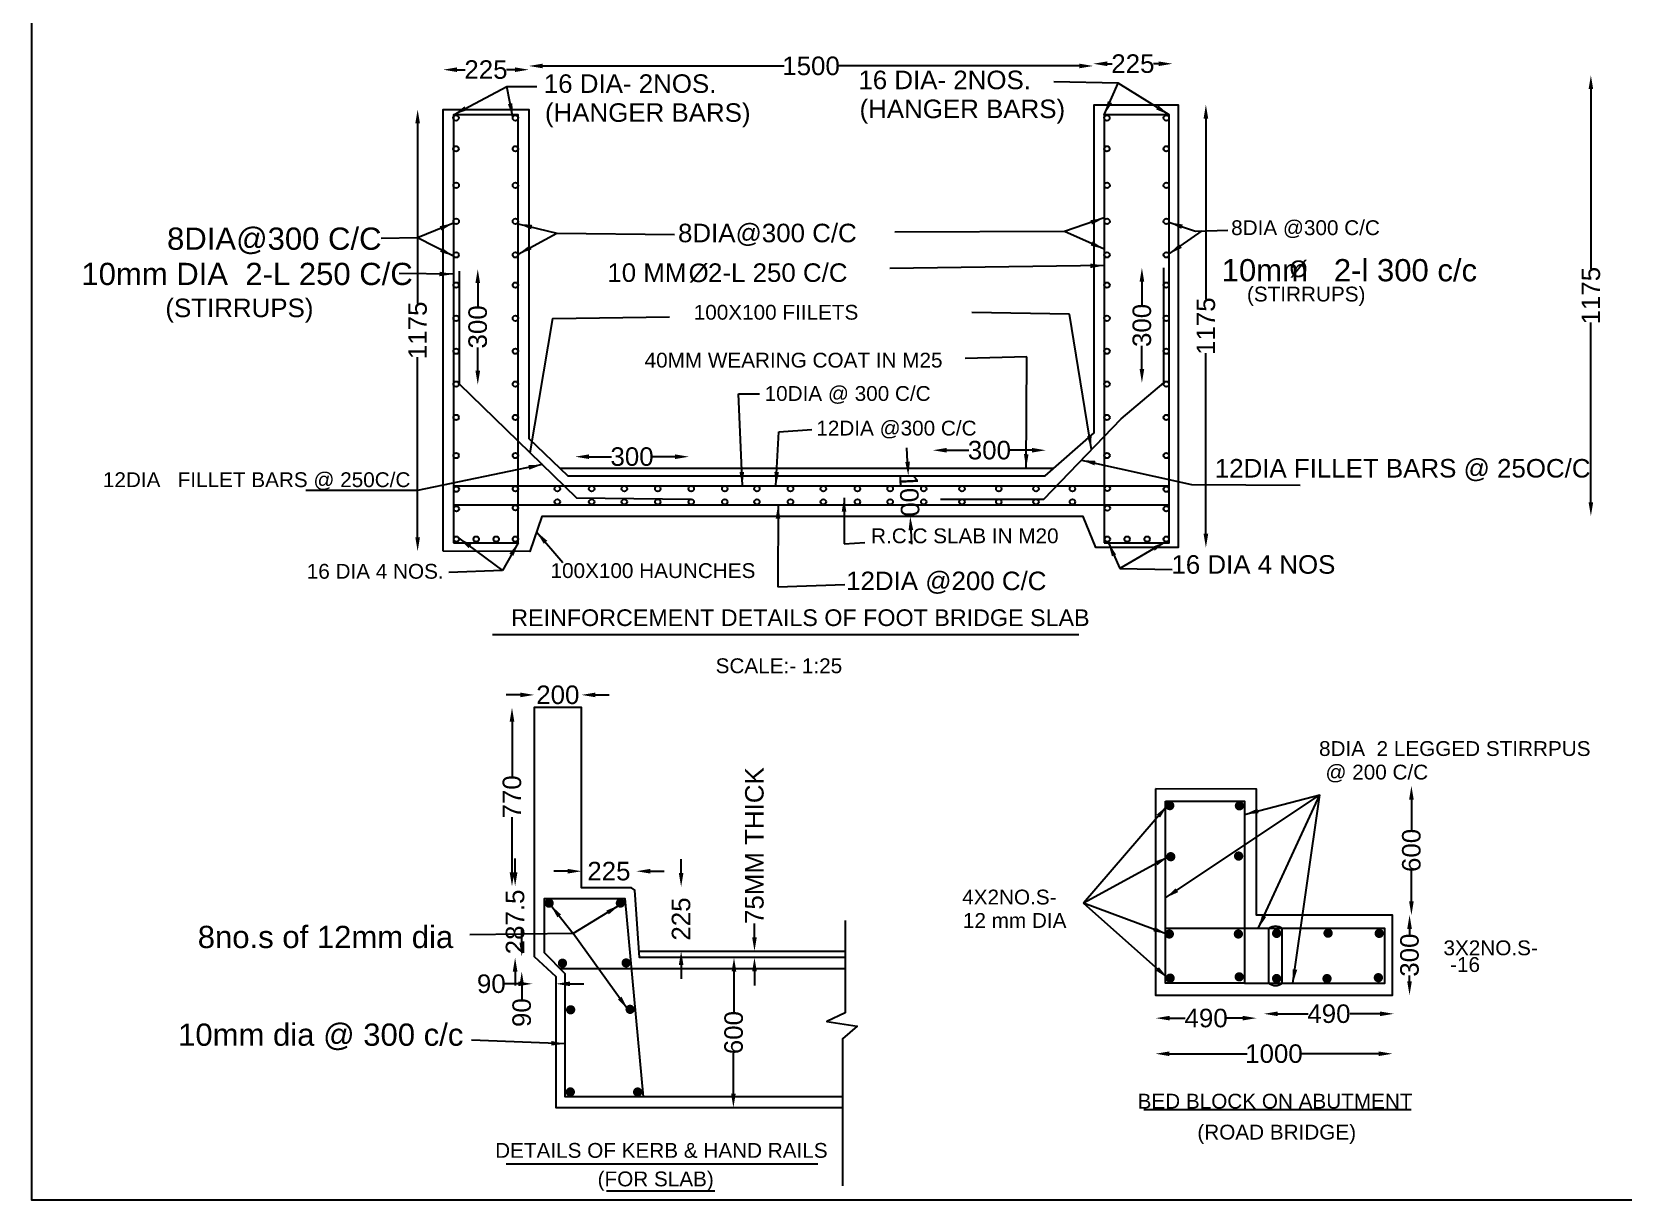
# Model space of a CAD drawing. Header units: millimetres. Extents: x -684 to 17006, y 13326 to 23994.
# Drawn here: x -684 to 7906, y 13326 to 19631 of the extents above; entities that cross this region are included whole.
import ezdxf

# ---------------------------------------------------------------- set-up
doc = ezdxf.new("R2010")
doc.units = ezdxf.units.MM
doc.header["$MEASUREMENT"] = 0
for name, color, linetype in [('DIMENSION', 7, 'Continuous'), ('DRAWING', 7, 'Continuous'), ('TEXT', 7, 'Continuous')]:
    doc.layers.add(name, color=color, linetype=linetype)
doc.styles.get("Standard").update_dxf_attribs({"font": 'arial.ttf'})
doc.dimstyles.get("Standard").update_dxf_attribs({"dimtxt": 100, "dimasz": 75, "dimexe": 0.18, "dimexo": 0.0625, "dimgap": 0.09, "dimtad": 0, "dimdec": 0, "dimzin": 0, "dimdsep": 46, "dimtxsty": 'Standard', "dimcen": 0.09, "dimse1": 1, "dimse2": 1, "dimadec": 0, "dimazin": 0, "dimtfac": 1, "dimtdec": 0, "dimtofl": 0, "dimtmove": 0, "dimatfit": 3, "dimfxl": 1, "dimtolj": 1, "dimtzin": 0, "dimarcsym": 0})

# ---------------------------------------------------------------- blocks, each defined once
blk = doc.blocks.new('*D22')
at = {"layer": 'Defpoints', "color": 0, "transparency": 16777216}
for p in [(1999, 19426.3), (1536, 19212), (1999, 19212)]:
    blk.add_point(p, dxfattribs=at)
at = {"layer": 'DIMENSION', "color": 0, "lineweight": -2, "transparency": 16777216}
for p, q in [((1611, 19426.3), (1655.7, 19426.3)), ((1924, 19426.3), (1879.3, 19426.3))]:
    blk.add_line(p, q, dxfattribs=at)
at = {"layer": 'DIMENSION', "color": 0, "transparency": 16777216}
for points in [[(1611, 19438.8), (1611, 19413.8), (1536, 19426.3)], [(1924, 19438.8), (1924, 19413.8), (1999, 19426.3)]]:
    blk.add_solid(points, dxfattribs=at)
at = {"layer": 'DIMENSION', "color": 0, "transparency": 16777216, "insert": (1767.5, 19426.3), "char_height": 100, "attachment_point": 5}
blk.add_mtext('\\A1;225', dxfattribs=at)
blk = doc.blocks.new('*D23')
at = {"layer": 'Defpoints', "color": 0, "transparency": 16777216}
for p in [(1999, 19426.3), (5045.8, 19446.3), (5045.8, 19426.3)]:
    blk.add_point(p, dxfattribs=at)
at = {"layer": 'DIMENSION', "color": 0, "lineweight": -2, "transparency": 16777216}
for p, q in [((2074, 19446.3), (3377.9, 19446.3)), ((4970.8, 19446.3), (3666.9, 19446.3))]:
    blk.add_line(p, q, dxfattribs=at)
at = {"layer": 'DIMENSION', "color": 0, "transparency": 16777216}
for points in [[(2074, 19458.8), (2074, 19433.8), (1999, 19446.3)], [(4970.8, 19458.8), (4970.8, 19433.8), (5045.8, 19446.3)]]:
    blk.add_solid(points, dxfattribs=at)
at = {"layer": 'DIMENSION', "color": 0, "transparency": 16777216, "insert": (3522.4, 19446.3), "char_height": 100, "attachment_point": 5}
blk.add_mtext('\\A1;1500', dxfattribs=at)
blk = doc.blocks.new('*D24')
at = {"layer": 'Defpoints', "color": 0, "transparency": 16777216}
for p in [(5045.8, 19446.3), (5473.4, 19458.3), (5473.4, 19446.3)]:
    blk.add_point(p, dxfattribs=at)
at = {"layer": 'DIMENSION', "color": 0, "lineweight": -2, "transparency": 16777216}
for p, q in [((5120.8, 19458.3), (5147.8, 19458.3)), ((5398.4, 19458.3), (5371.4, 19458.3))]:
    blk.add_line(p, q, dxfattribs=at)
at = {"layer": 'DIMENSION', "color": 0, "transparency": 16777216}
for points in [[(5120.8, 19470.8), (5120.8, 19445.8), (5045.8, 19458.3)], [(5398.4, 19470.8), (5398.4, 19445.8), (5473.4, 19458.3)]]:
    blk.add_solid(points, dxfattribs=at)
at = {"layer": 'DIMENSION', "color": 0, "transparency": 16777216, "insert": (5259.6, 19458.3), "char_height": 100, "attachment_point": 5}
blk.add_mtext('\\A1;225', dxfattribs=at)
blk = doc.blocks.new('*D25')
at = {"layer": 'Defpoints', "color": 0, "transparency": 16777216}
for p in [(1398.7, 19212), (1536, 19212), (1536, 16827.3)]:
    blk.add_point(p, dxfattribs=at)
at = {"layer": 'DIMENSION', "color": 0, "lineweight": -2, "transparency": 16777216}
for p, q in [((1398.7, 19137), (1398.7, 18164.7)), ((1398.7, 16902.3), (1398.7, 17874.5))]:
    blk.add_line(p, q, dxfattribs=at)
at = {"layer": 'DIMENSION', "color": 0, "transparency": 16777216}
for points in [[(1386.2, 19137), (1411.2, 19137), (1398.7, 19212)], [(1386.2, 16902.3), (1411.2, 16902.3), (1398.7, 16827.3)]]:
    blk.add_solid(points, dxfattribs=at)
at = {"layer": 'DIMENSION', "color": 0, "transparency": 16777216, "insert": (1398.7, 18019.6), "char_height": 100, "attachment_point": 5, "rotation": 90}
blk.add_mtext('\\A1;1175', dxfattribs=at)
blk = doc.blocks.new('*D26')
at = {"layer": 'Defpoints', "color": 0, "transparency": 16777216}
for p in [(1707.9, 18349.8), (1723.3, 18349.8), (1707.9, 17726.5)]:
    blk.add_point(p, dxfattribs=at)
at = {"layer": 'DIMENSION', "color": 0, "lineweight": -2, "transparency": 16777216}
for p, q in [((1723.3, 18274.8), (1723.3, 18148.5)), ((1723.3, 17801.5), (1723.3, 17927.8))]:
    blk.add_line(p, q, dxfattribs=at)
at = {"layer": 'DIMENSION', "color": 0, "transparency": 16777216}
for points in [[(1710.8, 18274.8), (1735.8, 18274.8), (1723.3, 18349.8)], [(1710.8, 17801.5), (1735.8, 17801.5), (1723.3, 17726.5)]]:
    blk.add_solid(points, dxfattribs=at)
at = {"layer": 'DIMENSION', "color": 0, "transparency": 16777216, "insert": (1723.3, 18038.2), "char_height": 100, "attachment_point": 5, "rotation": 90}
blk.add_mtext('\\A1;300', dxfattribs=at)
blk = doc.blocks.new('*D27')
at = {"layer": 'Defpoints', "color": 0, "transparency": 16777216}
for p in [(2248.6, 17322.3), (2863.4, 17337.7), (2863.4, 17322.3)]:
    blk.add_point(p, dxfattribs=at)
at = {"layer": 'DIMENSION', "color": 0, "lineweight": -2, "transparency": 16777216}
for p, q in [((2323.6, 17337.7), (2445.6, 17337.7)), ((2788.4, 17337.7), (2666.3, 17337.7))]:
    blk.add_line(p, q, dxfattribs=at)
at = {"layer": 'DIMENSION', "color": 0, "transparency": 16777216}
for points in [[(2323.6, 17350.2), (2323.6, 17325.2), (2248.6, 17337.7)], [(2788.4, 17350.2), (2788.4, 17325.2), (2863.4, 17337.7)]]:
    blk.add_solid(points, dxfattribs=at)
at = {"layer": 'DIMENSION', "color": 0, "transparency": 16777216, "insert": (2556, 17337.7), "char_height": 100, "attachment_point": 5}
blk.add_mtext('\\A1;300', dxfattribs=at)
blk = doc.blocks.new('*D28')
at = {"layer": 'Defpoints', "color": 0, "transparency": 16777216}
for p in [(4180.1, 17354.1), (4789.8, 17372.6), (4789.8, 17354.1)]:
    blk.add_point(p, dxfattribs=at)
at = {"layer": 'DIMENSION', "color": 0, "lineweight": -2, "transparency": 16777216}
for p, q in [((4255.1, 17372.6), (4374.6, 17372.6)), ((4714.8, 17372.6), (4595.3, 17372.6))]:
    blk.add_line(p, q, dxfattribs=at)
at = {"layer": 'DIMENSION', "color": 0, "transparency": 16777216}
for points in [[(4255.1, 17385.1), (4255.1, 17360.1), (4180.1, 17372.6)], [(4714.8, 17385.1), (4714.8, 17360.1), (4789.8, 17372.6)]]:
    blk.add_solid(points, dxfattribs=at)
at = {"layer": 'DIMENSION', "color": 0, "transparency": 16777216, "insert": (4484.9, 17372.6), "char_height": 100, "attachment_point": 5}
blk.add_mtext('\\A1;300', dxfattribs=at)
blk = doc.blocks.new('*D29')
at = {"layer": 'Defpoints', "color": 0, "transparency": 16777216}
for p in [(4037.5, 17234.6), (4047.2, 17235.1), (4048.1, 17015.8)]:
    blk.add_point(p, dxfattribs=at)
at = {"layer": 'DIMENSION', "color": 0, "lineweight": -2, "transparency": 16777216}
for p, q in [((4043.6, 17310), (4039.9, 17384.9)), ((4061.3, 16941.4), (4065, 16866.5))]:
    blk.add_line(p, q, dxfattribs=at)
at = {"layer": 'DIMENSION', "color": 0, "transparency": 16777216}
for points in [[(4056, 17310.6), (4031.1, 17309.4), (4047.2, 17235.1)], [(4073.8, 16942), (4048.9, 16940.8), (4057.7, 17016.3)]]:
    blk.add_solid(points, dxfattribs=at)
at = {"layer": 'DIMENSION', "color": 0, "transparency": 16777216, "insert": (4052.2, 17130.1), "char_height": 100, "attachment_point": 5, "rotation": 272.76279}
blk.add_mtext('\\A1;100', dxfattribs=at)
blk = doc.blocks.new('*D30')
at = {"layer": 'Defpoints', "color": 0, "transparency": 16777216}
for p in [(5426.5, 18356.6), (5308.3, 17735.8), (5426.5, 17735.8)]:
    blk.add_point(p, dxfattribs=at)
at = {"layer": 'DIMENSION', "color": 0, "lineweight": -2, "transparency": 16777216}
for p, q in [((5308.3, 18281.6), (5308.3, 18156.5)), ((5308.3, 17810.8), (5308.3, 17935.8))]:
    blk.add_line(p, q, dxfattribs=at)
at = {"layer": 'DIMENSION', "color": 0, "transparency": 16777216}
for points in [[(5295.8, 18281.6), (5320.8, 18281.6), (5308.3, 18356.6)], [(5295.8, 17810.8), (5320.8, 17810.8), (5308.3, 17735.8)]]:
    blk.add_solid(points, dxfattribs=at)
at = {"layer": 'DIMENSION', "color": 0, "transparency": 16777216, "insert": (5308.3, 18046.2), "char_height": 100, "attachment_point": 5, "rotation": 90}
blk.add_mtext('\\A1;300', dxfattribs=at)
blk = doc.blocks.new('*D31')
at = {"layer": 'Defpoints', "color": 0, "transparency": 16777216}
for p in [(5503.6, 19237.2), (5503.6, 16847.1), (5653.7, 16847.1)]:
    blk.add_point(p, dxfattribs=at)
at = {"layer": 'DIMENSION', "color": 0, "lineweight": -2, "transparency": 16777216}
for p, q in [((5653.7, 19162.2), (5653.7, 18187.2)), ((5653.7, 16922.1), (5653.7, 17897))]:
    blk.add_line(p, q, dxfattribs=at)
at = {"layer": 'DIMENSION', "color": 0, "transparency": 16777216}
for points in [[(5641.2, 19162.2), (5666.2, 19162.2), (5653.7, 19237.2)], [(5641.2, 16922.1), (5666.2, 16922.1), (5653.7, 16847.1)]]:
    blk.add_solid(points, dxfattribs=at)
at = {"layer": 'DIMENSION', "color": 0, "transparency": 16777216, "insert": (5653.7, 18042.1), "char_height": 100, "attachment_point": 5, "rotation": 90}
blk.add_mtext('\\A1;1175', dxfattribs=at)
blk = doc.blocks.new('*D32')
at = {"layer": 'Defpoints', "color": 0, "transparency": 16777216}
for p in [(7931, 19396.2), (7731.9, 17017.3), (7931, 17017.3)]:
    blk.add_point(p, dxfattribs=at)
at = {"layer": 'DIMENSION', "color": 0, "lineweight": -2, "transparency": 16777216}
for p, q in [((7731.9, 19321.2), (7731.9, 18351.8)), ((7731.9, 17092.3), (7731.9, 18061.7))]:
    blk.add_line(p, q, dxfattribs=at)
at = {"layer": 'DIMENSION', "color": 0, "transparency": 16777216}
for points in [[(7719.4, 19321.2), (7744.4, 19321.2), (7731.9, 19396.2)], [(7719.4, 17092.3), (7744.4, 17092.3), (7731.9, 17017.3)]]:
    blk.add_solid(points, dxfattribs=at)
at = {"layer": 'DIMENSION', "color": 0, "transparency": 16777216, "insert": (7731.9, 18206.8), "char_height": 100, "attachment_point": 5, "rotation": 90}
blk.add_mtext('\\A1;1175', dxfattribs=at)
blk = doc.blocks.new('*D37')
at = {"layer": 'Defpoints', "color": 0, "transparency": 16777216}
for p in [(5381.3, 14431.8), (6660.6, 14431.8), (6660.6, 14115.7)]:
    blk.add_point(p, dxfattribs=at)
at = {"layer": 'DIMENSION', "color": 0, "lineweight": -2, "transparency": 16777216}
for p, q in [((5456.3, 14115.7), (5876.4, 14115.7)), ((6585.6, 14115.7), (6165.5, 14115.7))]:
    blk.add_line(p, q, dxfattribs=at)
at = {"layer": 'DIMENSION', "color": 0, "transparency": 16777216}
for points in [[(5456.3, 14128.2), (5456.3, 14103.2), (5381.3, 14115.7)], [(6585.6, 14128.2), (6585.6, 14103.2), (6660.6, 14115.7)]]:
    blk.add_solid(points, dxfattribs=at)
at = {"layer": 'DIMENSION', "color": 0, "transparency": 16777216, "insert": (6021, 14115.7), "char_height": 100, "attachment_point": 5}
blk.add_mtext('\\A1;1000', dxfattribs=at)
blk = doc.blocks.new('*D38')
at = {"layer": 'Defpoints', "color": 0, "transparency": 16777216}
for p in [(5383.4, 14304.4), (5926.5, 14307.8), (5926.5, 14304.4)]:
    blk.add_point(p, dxfattribs=at)
at = {"layer": 'DIMENSION', "color": 0, "lineweight": -2, "transparency": 16777216}
for p, q in [((5458.4, 14307.8), (5542.5, 14307.8)), ((5851.5, 14307.8), (5767.3, 14307.8))]:
    blk.add_line(p, q, dxfattribs=at)
at = {"layer": 'DIMENSION', "color": 0, "transparency": 16777216}
for points in [[(5458.4, 14320.3), (5458.4, 14295.3), (5383.4, 14307.8)], [(5851.5, 14320.3), (5851.5, 14295.3), (5926.5, 14307.8)]]:
    blk.add_solid(points, dxfattribs=at)
at = {"layer": 'DIMENSION', "color": 0, "transparency": 16777216, "insert": (5654.9, 14307.8), "char_height": 100, "attachment_point": 5}
blk.add_mtext('\\A1;490', dxfattribs=at)
blk = doc.blocks.new('*D39')
at = {"layer": 'Defpoints', "color": 0, "transparency": 16777216}
for p in [(5967, 14294.3), (6668.6, 14331.3), (6668.6, 14294.3)]:
    blk.add_point(p, dxfattribs=at)
at = {"layer": 'DIMENSION', "color": 0, "lineweight": -2, "transparency": 16777216}
for p, q in [((6042, 14331.3), (6205.4, 14331.3)), ((6593.6, 14331.3), (6430.2, 14331.3))]:
    blk.add_line(p, q, dxfattribs=at)
at = {"layer": 'DIMENSION', "color": 0, "transparency": 16777216}
for points in [[(6042, 14343.8), (6042, 14318.8), (5967, 14331.3)], [(6593.6, 14343.8), (6593.6, 14318.8), (6668.6, 14331.3)]]:
    blk.add_solid(points, dxfattribs=at)
at = {"layer": 'DIMENSION', "color": 0, "transparency": 16777216, "insert": (6317.8, 14331.3), "char_height": 100, "attachment_point": 5}
blk.add_mtext('\\A1;490', dxfattribs=at)
blk = doc.blocks.new('*D40')
at = {"layer": 'Defpoints', "color": 0, "transparency": 16777216}
for p in [(6660.6, 14864), (6753, 14864), (6660.6, 14431.8)]:
    blk.add_point(p, dxfattribs=at)
at = {"layer": 'DIMENSION', "color": 0, "lineweight": -2, "transparency": 16777216}
for p, q in [((6753, 14789), (6753, 14758.2)), ((6753, 14506.8), (6753, 14537.5))]:
    blk.add_line(p, q, dxfattribs=at)
at = {"layer": 'DIMENSION', "color": 0, "transparency": 16777216}
for points in [[(6740.5, 14789), (6765.5, 14789), (6753, 14864)], [(6740.5, 14506.8), (6765.5, 14506.8), (6753, 14431.8)]]:
    blk.add_solid(points, dxfattribs=at)
at = {"layer": 'DIMENSION', "color": 0, "transparency": 16777216, "insert": (6753, 14647.9), "char_height": 100, "attachment_point": 5, "rotation": 90}
blk.add_mtext('\\A1;300', dxfattribs=at)
blk = doc.blocks.new('*D41')
at = {"layer": 'Defpoints', "color": 0, "transparency": 16777216}
for p in [(6753, 15562.1), (6763.1, 15562.1), (6753, 14864)]:
    blk.add_point(p, dxfattribs=at)
at = {"layer": 'DIMENSION', "color": 0, "lineweight": -2, "transparency": 16777216}
for p, q in [((6763.1, 15487.1), (6763.1, 15323.7)), ((6763.1, 14939), (6763.1, 15102.4))]:
    blk.add_line(p, q, dxfattribs=at)
at = {"layer": 'DIMENSION', "color": 0, "transparency": 16777216}
for points in [[(6750.6, 15487.1), (6775.6, 15487.1), (6763.1, 15562.1)], [(6750.6, 14939), (6775.6, 14939), (6763.1, 14864)]]:
    blk.add_solid(points, dxfattribs=at)
at = {"layer": 'DIMENSION', "color": 0, "transparency": 16777216, "insert": (6763.1, 15213), "char_height": 100, "attachment_point": 5, "rotation": 90}
blk.add_mtext('\\A1;600', dxfattribs=at)
blk = doc.blocks.new('*D42')
at = {"layer": 'Defpoints', "color": 0, "transparency": 16777216}
for p in [(3091.5, 14634.7), (3106.5, 14634.6), (3088, 13824.9)]:
    blk.add_point(p, dxfattribs=at)
at = {"layer": 'DIMENSION', "color": 0, "lineweight": -2, "transparency": 16777216}
for p, q in [((3106.2, 14559.6), (3105.2, 14340.4)), ((3103.3, 13899.9), (3104.3, 14119.1))]:
    blk.add_line(p, q, dxfattribs=at)
at = {"layer": 'DIMENSION', "color": 0, "transparency": 16777216}
for points in [[(3093.7, 14559.6), (3118.7, 14559.5), (3106.5, 14634.6)], [(3090.8, 13899.9), (3115.8, 13899.8), (3103, 13824.9)]]:
    blk.add_solid(points, dxfattribs=at)
at = {"layer": 'DIMENSION', "color": 0, "transparency": 16777216, "insert": (3104.8, 14229.7), "char_height": 100, "attachment_point": 5, "rotation": 89.75326}
blk.add_mtext('\\A1;600', dxfattribs=at)
blk = doc.blocks.new('*D43')
at = {"layer": 'Defpoints', "color": 0, "transparency": 16777216}
for p in [(3182.2, 14669.3), (3182.2, 14634.7), (3217, 14669.3)]:
    blk.add_point(p, dxfattribs=at)
at = {"layer": 'DIMENSION', "color": 0, "lineweight": -2, "transparency": 16777216}
for p, q in [((3217, 14744.3), (3217, 14819.3)), ((3217, 14559.7), (3217, 14484.7))]:
    blk.add_line(p, q, dxfattribs=at)
at = {"layer": 'DIMENSION', "color": 0, "transparency": 16777216}
for points in [[(3204.5, 14744.3), (3229.5, 14744.3), (3217, 14669.3)], [(3204.5, 14559.7), (3229.5, 14559.7), (3217, 14634.7)]]:
    blk.add_solid(points, dxfattribs=at)
at = {"layer": 'DIMENSION', "color": 0, "transparency": 16777216, "insert": (3217, 15239), "char_height": 100, "attachment_point": 5, "rotation": 90}
blk.add_mtext('\\A1;75MM THICK', dxfattribs=at)
blk = doc.blocks.new('*D44')
at = {"layer": 'Defpoints', "color": 0, "transparency": 16777216}
for p in [(2821, 15016.4), (2827.8, 15016.4), (2827.8, 14669.3)]:
    blk.add_point(p, dxfattribs=at)
at = {"layer": 'DIMENSION', "color": 0, "lineweight": -2, "transparency": 16777216}
for p, q in [((2821, 15091.4), (2821, 15166.4)), ((2821, 14594.3), (2821, 14519.3))]:
    blk.add_line(p, q, dxfattribs=at)
at = {"layer": 'DIMENSION', "color": 0, "transparency": 16777216}
for points in [[(2808.5, 15091.4), (2833.5, 15091.4), (2821, 15016.4)], [(2808.5, 14594.3), (2833.5, 14594.3), (2821, 14669.3)]]:
    blk.add_solid(points, dxfattribs=at)
at = {"layer": 'DIMENSION', "color": 0, "transparency": 16777216, "insert": (2821, 14842.8), "char_height": 100, "attachment_point": 5, "rotation": 90}
blk.add_mtext('\\A1;225', dxfattribs=at)
blk = doc.blocks.new('*D45')
at = {"layer": 'Defpoints', "color": 0, "transparency": 16777216}
for p in [(2283.4, 15100.7), (2579, 15100.7), (2579, 15100.7)]:
    blk.add_point(p, dxfattribs=at)
at = {"layer": 'DIMENSION', "color": 0, "lineweight": -2, "transparency": 16777216}
for p, q in [((2208.4, 15100.7), (2133.4, 15100.7)), ((2654, 15100.7), (2729, 15100.7))]:
    blk.add_line(p, q, dxfattribs=at)
at = {"layer": 'DIMENSION', "color": 0, "transparency": 16777216}
for points in [[(2208.4, 15113.2), (2208.4, 15088.2), (2283.4, 15100.7)], [(2654, 15113.2), (2654, 15088.2), (2579, 15100.7)]]:
    blk.add_solid(points, dxfattribs=at)
at = {"layer": 'DIMENSION', "color": 0, "transparency": 16777216, "insert": (2431.2, 15100.7), "char_height": 100, "attachment_point": 5}
blk.add_mtext('\\A1;225', dxfattribs=at)
blk = doc.blocks.new('*D46')
at = {"layer": 'Defpoints', "color": 0, "transparency": 16777216}
for p in [(2027.5, 15983.7), (2283.4, 16052.2), (2283.4, 15983.7)]:
    blk.add_point(p, dxfattribs=at)
at = {"layer": 'DIMENSION', "color": 0, "lineweight": -2, "transparency": 16777216}
for p, q in [((1952.5, 16052.2), (1877.5, 16052.2)), ((2358.4, 16052.2), (2433.4, 16052.2))]:
    blk.add_line(p, q, dxfattribs=at)
at = {"layer": 'DIMENSION', "color": 0, "transparency": 16777216}
for points in [[(1952.5, 16064.7), (1952.5, 16039.7), (2027.5, 16052.2)], [(2358.4, 16064.7), (2358.4, 16039.7), (2283.4, 16052.2)]]:
    blk.add_solid(points, dxfattribs=at)
at = {"layer": 'DIMENSION', "color": 0, "transparency": 16777216, "insert": (2155.5, 16052.2), "char_height": 100, "attachment_point": 5}
blk.add_mtext('\\A1;200', dxfattribs=at)
blk = doc.blocks.new('*D47')
at = {"layer": 'Defpoints', "color": 0, "transparency": 16777216}
for p in [(2027.5, 15983.7), (1908.1, 15019.8), (2027.5, 15019.8)]:
    blk.add_point(p, dxfattribs=at)
at = {"layer": 'DIMENSION', "color": 0, "lineweight": -2, "transparency": 16777216}
for p, q in [((1908.1, 15908.7), (1908.1, 15611.7)), ((1908.1, 15094.8), (1908.1, 15391.8))]:
    blk.add_line(p, q, dxfattribs=at)
at = {"layer": 'DIMENSION', "color": 0, "transparency": 16777216}
for points in [[(1895.6, 15908.7), (1920.6, 15908.7), (1908.1, 15983.7)], [(1895.6, 15094.8), (1920.6, 15094.8), (1908.1, 15019.8)]]:
    blk.add_solid(points, dxfattribs=at)
at = {"layer": 'DIMENSION', "color": 0, "transparency": 16777216, "insert": (1908.1, 15501.8), "char_height": 100, "attachment_point": 5, "rotation": 90}
blk.add_mtext('\\A1;770', dxfattribs=at)
blk = doc.blocks.new('*D48')
at = {"layer": 'Defpoints', "color": 0, "transparency": 16777216}
for p in [(1908.1, 15019.8), (1908.1, 14634.2), (1925, 14634.2)]:
    blk.add_point(p, dxfattribs=at)
at = {"layer": 'DIMENSION', "color": 0, "lineweight": -2, "transparency": 16777216}
for p, q in [((1925, 15094.8), (1925, 15169.8)), ((1925, 14559.2), (1925, 14484.2))]:
    blk.add_line(p, q, dxfattribs=at)
at = {"layer": 'DIMENSION', "color": 0, "transparency": 16777216}
for points in [[(1912.5, 15094.8), (1937.5, 15094.8), (1925, 15019.8)], [(1912.5, 14559.2), (1937.5, 14559.2), (1925, 14634.2)]]:
    blk.add_solid(points, dxfattribs=at)
at = {"layer": 'DIMENSION', "color": 0, "transparency": 16777216, "insert": (1925, 14827), "char_height": 100, "attachment_point": 5, "rotation": 90}
blk.add_mtext('\\A1;287.5', dxfattribs=at)
blk = doc.blocks.new('*D49')
at = {"layer": 'Defpoints', "color": 0, "transparency": 16777216}
for p in [(2027.5, 14640.7), (1960.8, 14559.1), (2027.5, 14559.1)]:
    blk.add_point(p, dxfattribs=at)
at = {"layer": 'DIMENSION', "color": 0, "lineweight": -2, "transparency": 16777216}
for p, q in [((1960.8, 14715.7), (1960.8, 14790.7)), ((1960.8, 14484.1), (1960.8, 14409.1))]:
    blk.add_line(p, q, dxfattribs=at)
at = {"layer": 'DIMENSION', "color": 0, "transparency": 16777216}
for points in [[(1948.3, 14715.7), (1973.3, 14715.7), (1960.8, 14640.7)], [(1948.3, 14484.1), (1973.3, 14484.1), (1960.8, 14559.1)]]:
    blk.add_solid(points, dxfattribs=at)
at = {"layer": 'DIMENSION', "color": 0, "transparency": 16777216, "insert": (1960.8, 14337.6), "char_height": 100, "attachment_point": 5, "rotation": 90}
blk.add_mtext('\\A1;90', dxfattribs=at)
blk = doc.blocks.new('*D50')
at = {"layer": 'Defpoints', "color": 0, "transparency": 16777216}
for p in [(2018.1, 14532.6), (2145.5, 14532.6), (2018.1, 14493)]:
    blk.add_point(p, dxfattribs=at)
at = {"layer": 'DIMENSION', "color": 0, "lineweight": -2, "transparency": 16777216}
for p, q in [((1943.1, 14493), (1868.1, 14493)), ((2220.5, 14493), (2295.5, 14493))]:
    blk.add_line(p, q, dxfattribs=at)
at = {"layer": 'DIMENSION', "color": 0, "transparency": 16777216}
for points in [[(1943.1, 14505.5), (1943.1, 14480.5), (2018.1, 14493)], [(2220.5, 14505.5), (2220.5, 14480.5), (2145.5, 14493)]]:
    blk.add_solid(points, dxfattribs=at)
at = {"layer": 'DIMENSION', "color": 0, "transparency": 16777216, "insert": (1796.5, 14493), "char_height": 100, "attachment_point": 5}
blk.add_mtext('\\A1;90', dxfattribs=at)

msp = doc.modelspace()

# ---------------------------------------------------------------- linework, layer by layer
at = {"layer": 'DRAWING'}
for points in [[(1536, 16827.3), (1536, 19212), (1999, 19212), (1999, 17435.8), (2209.7, 17234.6), (4785.9, 17234.6), (5049.8, 17465.8), (5049.8, 19237.2), (5503.6, 19237.2), (5503.6, 16847.1), (5059.3, 16847.1), (4992.1, 17015.8), (2068.7, 17015.8), (2003.9, 16826.3), (1536, 16827.3)], [(1623.6, 18338.1), (1623.6, 17731.6), (2256.4, 17115.7), (2875.3, 17108.2)], [(4220.9, 17108), (4778.3, 17108), (5196.3, 17542.6), (5426.5, 17735.8), (5426.5, 18356.6)], [(2006, 17359.4), (2128.9, 18083.5), (2758.6, 18092.7)], [(2166, 17276.4), (4833.6, 17276.4)], [(1591.8, 17179.9), (5455.2, 17179.9)], [(1591.8, 17078), (5455.2, 17078)], [(3705.9, 14634.7), (2596.5, 14634.7), (2571.2, 14998.9), (2553.9, 15011.5), (2283.4, 15011.5), (2283.4, 15983.7), (2027.5, 15983.7), (2027.5, 14640.7), (2145.5, 14532.6), (2145.5, 13824.9), (3692.8, 13824.9)], [(3692.8, 13883.8), (2195.4, 13883.8), (2195.4, 14547.8), (2083.1, 14659.9), (2083.1, 14954), (2517.9, 14954), (2616.1, 13883.8)], [(3705.9, 14834.2), (3705.9, 14336.5), (3607.6, 14290.6), (3771.5, 14264.4), (3692.8, 14195.6), (3692.8, 13403.1)], [(5862.4, 14496.2), (6620.3, 14496.2), (6620.3, 14791.5), (5435.1, 14791.5)], [(5993.7, 14496.2), (5993.7, 14791.5)], [(6065.5, 14496.2), (6065.5, 14791.5)], [(2594.1, 14669.3), (3705.9, 14669.3)], [(2167.3, 14575.8), (3705.9, 14575.8)]]:
    msp.add_lwpolyline(points, dxfattribs=at)
for points in [[(1591.8, 16873.8), (1941.8, 16873.8), (1941.8, 19182.7), (1591.8, 19182.7)], [(5105.2, 16873.8), (5455.2, 16873.8), (5455.2, 19182.7), (5105.2, 19182.7)], [(5381.3, 15545.7), (5381.3, 14431.8), (6660.6, 14431.8), (6660.6, 14864), (5926.9, 14864), (5926.9, 15543)], [(5435.1, 15478.6), (5862.4, 15478.6), (5862.4, 14496.2), (5435.1, 14496.2)]]:
    msp.add_lwpolyline(points, close=True, dxfattribs=at)
at = {"layer": 'DRAWING', "const_width": 25}
for points in [[(5445.9, 15454.8, 1), (5470.9, 15454.8, 1)], [(5822.3, 15453.6, 1), (5847.3, 15453.6, 1)], [(5817.8, 15182.5, 1), (5842.8, 15182.5, 1)], [(5451.6, 15179.1, 1), (5476.6, 15179.1, 1)], [(2095.9, 14928.2, 1), (2120.9, 14928.2, 1)], [(2480.6, 14928.7, 1), (2505.6, 14928.7, 1)], [(5443.6, 14761.9, 1), (5468.6, 14761.9, 1)], [(5816.6, 14761.9, 1), (5841.6, 14761.9, 1)], [(6023.1, 14765.3, 1), (6048.1, 14765.3, 1)], [(6300.7, 14766.5, 1), (6325.7, 14766.5, 1)], [(6576.8, 14765.3, 1), (6601.8, 14765.3, 1)], [(2168.1, 14604.4, 1), (2193.1, 14604.4, 1)], [(2511.7, 14605.6, 1), (2536.7, 14605.6, 1)], [(5448.1, 14523.8, 1), (5473.1, 14523.8, 1)], [(5821.2, 14530.6, 1), (5846.2, 14530.6, 1)], [(6023.1, 14521.5, 1), (6048.1, 14521.5, 1)], [(6295, 14521.5, 1), (6320, 14521.5, 1)], [(6572.2, 14526.1, 1), (6597.2, 14526.1, 1)], [(2212.2, 14352.9, 1), (2237.2, 14352.9, 1)], [(2533.2, 14355.3, 1), (2558.2, 14355.3, 1)], [(2210.4, 13909.7, 1), (2235.4, 13909.7, 1)], [(2573.8, 13909, 1), (2598.8, 13909, 1)]]:
    msp.add_lwpolyline(points, format="xyb", close=True, dxfattribs=at)
at = {"layer": 'DRAWING'}
for centre in [(1606, 19165.7), (1926.4, 19165.7), (5119.5, 19165.7), (5439.8, 19165.7), (1606, 18999.4), (1926.4, 18999.4), (5119.5, 18999.4), (5439.8, 18999.4), (1606.7, 18802.1), (1926.4, 18802.1), (5120.2, 18802.1), (5439.8, 18802.1), (1606.7, 18607.9), (1926.4, 18607.9), (5120.2, 18607.9), (5439.8, 18607.9), (1606.3, 18426.6), (1926.4, 18426.6), (5119.7, 18426.6), (5439.8, 18426.6), (1606.3, 18263.5), (1926.4, 18263.5), (5119.7, 18263.5), (5439.8, 18263.5), (1606.3, 18084.6), (1926.4, 18084.6), (5119.7, 18084.6), (5439.8, 18084.6), (1606.3, 17907.1), (1926.4, 17907.1), (5119.7, 17907.1), (5439.8, 17907.1), (1606.3, 17729.7), (1926.4, 17729.7), (5119.7, 17729.7), (5439.8, 17729.7), (1606.3, 17549.4), (1926.4, 17549.4), (5119.7, 17549.4), (5439.8, 17549.4), (1606.3, 17343.8), (1926.4, 17343.8), (5119.7, 17343.8), (5439.8, 17343.8), (5121.5, 17166.3), (1608, 17162.5), (1926.4, 17164.5), (2153, 17165), (2153, 17093.6), (2337.9, 17165), (2337.9, 17093.6), (2514.6, 17165), (2514.6, 17093.6), (2695.1, 17165), (2695.1, 17093.6), (2875.3, 17165), (2875.3, 17093.6), (3056.5, 17165), (3056.5, 17093.6), (3230.2, 17165), (3230.2, 17093.6), (3411.4, 17165), (3411.4, 17093.6), (3588.5, 17165), (3588.5, 17093.6), (3772.7, 17165), (3772.7, 17093.6), (3949.4, 17165), (3949.4, 17093.6), (4130.6, 17165), (4130.6, 17093.6), (4337.1, 17165), (4337.1, 17093.6), (4535.7, 17165), (4535.7, 17093.6), (4736.9, 17165), (4736.9, 17093.6), (4933.2, 17165), (4933.2, 17093.6), (5439.8, 17162.5), (1608, 17056.7), (1926.4, 17062.2), (5121.5, 17060.5), (5439.8, 17056.7), (1608, 16892.9), (1714.9, 16892.9), (1823.1, 16892.9), (1926.4, 16892.9), (5121.5, 16892.9), (5228.4, 16892.9), (5336.5, 16892.9), (5439.8, 16892.9)]:
    msp.add_circle(centre, 14.7, dxfattribs=at)
for centre, start, end in [((6029.6, 14744.2), 52.7661, 127.2339), ((6029.6, 14543.5), 232.7661, 307.2339)]:
    msp.add_arc(centre, 59.4, start, end, dxfattribs=at)
at = {"layer": 'TEXT'}
for p, q in [((1802.9, 16378.8), (4968.4, 16378.8)), ((5318.1, 13814.3), (6761.7, 13814.3)), ((1876.9, 13522.4), (3558.3, 13522.4)), ((2417.8, 13376.2), (3002.3, 13376.2))]:
    msp.add_line(p, q, dxfattribs=at)
msp.add_lwpolyline([(17005.6, 13325.5), (-683.8, 13325.5), (-683.8, 23994.4), (17005.6, 23994.4)], close=True, dxfattribs=at)

# ---------------------------------------------------------------- texts
for s, height, p in [('16 DIA- 2NOS.', 100, (3777.9, 19321.1)), ('16 DIA- 2NOS.', 100, (2079.9, 19301.2)), ('(HANGER BARS)', 100, (2086, 19144.9)), ('(HANGER BARS)', 100, (3784.1, 19164.8)), ('8DIA@300 C/C', 120, (46.1, 18454.3)), ('8DIA@300 C/C', 100, (2804.2, 18495)), ('8DIA @300 C/C', 80, (5790, 18533.6)), ('10mm DIA  2-L 250 C/C', 120, (-416.2, 18264.1)), ('10 MM   2-L 250 C/C', 100, (2422.8, 18281.1)), ('10mm   2-l 300 c/c', 120, (5738.9, 18284.2)), ('(STIRRUPS)', 80, (5875.4, 18175.4)), ('(STIRRUPS)', 100, (37, 18090.8)), ('100X100 FIILETS', 80, (2889.2, 18077.2)), ('40MM WEARING COAT IN M25', 80, (2623.9, 17818.8)), ('10DIA @ 300 C/C', 80, (3271.7, 17638.9)), ('12DIA @300 C/C', 80, (3550.8, 17452)), ('12DIA FILLET BARS @ 25OC/C', 100, (5701.7, 17225.3)), ('12DIA   FILLET BARS @ 250C/C', 80, (-300.3, 17173.6)), ('R.C.C SLAB IN M20', 80, (3846.4, 16870.8)), ('16 DIA 4 NOS.', 80, (800.3, 16679.3)), ('100X100 HAUNCHES', 80, (2116.2, 16683)), ('16 DIA 4 NOS', 100, (5467.6, 16706.2)), ('12DIA @200 C/C', 100, (3711.7, 16617.5)), ('REINFORCEMENT DETAILS OF FOOT BRIDGE SLAB', 90, (1903.7, 16424)), ('SCALE:- 1:25', 80, (3007.3, 16169.5)), ('8DIA  2 LEGGED STIRRPUS', 80, (6264.4, 15722.7)), ('@ 200 C/C', 80, (6299.1, 15595.6)), ('4X2NO.S-', 80, (4338.2, 14921.3)), ('12 mm DIA', 80, (4342.1, 14794.8)), ('8no.s of 12mm dia', 120, (211.8, 14686.1)), ('3X2NO.S-', 80, (6936.1, 14647.3)), ('-16', 80, (6971.8, 14557)), ('10mm dia @ 300 c/c', 120, (105.9, 14158.7)), ('BED BLOCK ON ABUTMENT', 80, (5285, 13819.8)), ('(ROAD BRIDGE)', 80, (5607.6, 13652.8)), ('DETAILS OF KERB & HAND RAILS', 80, (1817.2, 13554.1)), ('(FOR SLAB)', 80, (2370.3, 13400.2))]:
    msp.add_text(s, height=height, dxfattribs=at).set_placement(p)
at = {"layer": 'TEXT', "width": 102.708, "attachment_point": 1}
for insert, char_height in [((2861.3, 18379.9), 100), ((6104.9, 18396.7), 90)]:
    msp.add_mtext('Ø', dxfattribs=dict(at, insert=insert, char_height=char_height))

# ---------------------------------------------------------------- dimensions: what is measured, and where the dimension line sits
at = {"layer": 'DIMENSION'}
for p1, p2, distance, text, picture, middle in [((1999, 19426.3), (5045.8, 19426.3), 20, '1500', '*D23', (3522.4, 19446.3)), ((5045.8, 19446.3), (5473.4, 19446.3), 12, '225', '*D24', (5259.6, 19458.3)), ((1536, 19212), (1999, 19212), 214.4, '225', '*D22', (1767.5, 19426.3)), ((7931, 19396.2), (7931, 17017.3), -199.2, '1175', '*D32', (7731.9, 18206.8)), ((1536, 16827.3), (1536, 19212), 137.3, '1175', '*D25', (1398.7, 18019.6)), ((5503.6, 19237.2), (5503.6, 16847.1), 150.1, '1175', '*D31', (5653.7, 18042.1)), ((1707.9, 17726.5), (1707.9, 18349.8), -15.4, '300', '*D26', (1723.3, 18038.2)), ((5426.5, 18356.6), (5426.5, 17735.8), -118.2, '300', '*D30', (5308.3, 18046.2)), ((4180.1, 17354.1), (4789.8, 17354.1), 18.5, '300', '*D28', (4484.9, 17372.6)), ((2248.6, 17322.3), (2863.4, 17322.3), 15.4, '300', '*D27', (2556, 17337.7)), ((2027.5, 15983.7), (2283.4, 15983.7), 68.5, '200', '*D46', (2155.5, 16052.2)), ((2027.5, 15983.7), (2027.5, 15019.8), -119.4, '770', '*D47', (1908.1, 15501.8)), ((3182.2, 14634.7), (3182.2, 14669.3), -34.9, '75MM THICK', '*D43', (3217, 15239)), ((6753, 14864), (6753, 15562.1), -10.1, '600', '*D41', (6763.1, 15213)), ((1908.1, 15019.8), (1908.1, 14634.2), 16.8, '287.5', '*D48', (1925, 14827)), ((2283.4, 15100.7), (2579, 15100.7), 0, '225', '*D45', (2431.2, 15100.7)), ((2827.8, 14669.3), (2827.8, 15016.4), 6.8, '225', '*D44', (2821, 14842.8)), ((6660.6, 14431.8), (6660.6, 14864), -92.4, '300', '*D40', (6753, 14647.9)), ((2027.5, 14640.7), (2027.5, 14559.1), -66.8, '90', '*D49', (1960.8, 14337.6)), ((3088, 13824.9), (3091.5, 14634.7), -15, '600', '*D42', (3104.8, 14229.7)), ((2145.5, 14532.6), (2018.1, 14532.6), 39.6, '90', '*D50', (1796.5, 14493)), ((5381.3, 14431.8), (6660.6, 14431.8), -316.1, '1000', '*D37', (6021, 14115.7)), ((5383.4, 14304.4), (5926.5, 14304.4), 3.4, '490', '*D38', (5654.9, 14307.8)), ((5967, 14294.3), (6668.6, 14294.3), 37.1, '490', '*D39', (6317.8, 14331.3))]:
    dim = msp.add_aligned_dim(p1=p1, p2=p2, distance=distance, text=text, dimstyle='Standard', dxfattribs=at)
    dim.commit()
    dim.dimension.update_dxf_attribs({"geometry": picture, "text_midpoint": middle})
dim = msp.add_linear_dim(base=(4047.2, 17235.1), p1=(4048.1, 17015.8), p2=(4037.5, 17234.6), angle=92.76279, text='100', dimstyle='Standard', dxfattribs=at)
dim.commit()
dim.dimension.update_dxf_attribs({"geometry": '*D29', "text_midpoint": (4052.2, 17130.1), "dimtype": 161})

# ---------------------------------------------------------------- leaders
at = {"layer": 'TEXT'}
for points in [[(1591.8, 19182.7), (1880.7, 19336), (2041.7, 19336)], [(1912.2, 19169.3), (1880.7, 19336)], [(5455.2, 19182.7), (5180.8, 19352.8), (4832.6, 19360)], [(5105.2, 19182.7), (5180.8, 19352.8)], [(1591.8, 18598.5), (1398.7, 18519.1), (1201.6, 18514.7)], [(1941.8, 18594.4), (2149.7, 18544.3), (2786, 18536.4)], [(5105.2, 18626.7), (4891.3, 18552.6), (3974.1, 18549.7)], [(5453.6, 18602.8), (5596.8, 18555.2), (5772.6, 18560.8)], [(5455.2, 18431.9), (5634.2, 18556.4)], [(1591.8, 18419.9), (1398.7, 18519.1)], [(1941.8, 18430.9), (2149.7, 18544.3)], [(5105.2, 18457.8), (4891.3, 18552.6)], [(1591.8, 18322.9), (1299.8, 18326.5)], [(5105.2, 18368.8), (3947.4, 18354)], [(5036, 17375.9), (4918.1, 18107.1), (4389.7, 18116)], [(4683.6, 17276.4), (4686.6, 17875.8), (4354.1, 17866.9)], [(3151.7, 17179.9), (3130.9, 17676.6), (3243.7, 17676.6)], [(3333, 17179.9), (3347.8, 17472.6), (3525.9, 17484.5)], [(2072.1, 17295.1), (1398.7, 17155.2), (794.7, 17155.2)], [(4981.7, 17319.5), (5575.4, 17188), (6161.9, 17184.6)], [(3700.4, 17116.3), (3700.4, 16867.1), (3813.1, 16875.1)], [(3344.3, 17078), (3342.3, 16636), (3704.4, 16648.1)], [(2040.4, 16933), (2181.7, 16766.9)], [(1941.8, 16873.8), (1856.8, 16722.8), (1567.8, 16713.7)], [(1621.4, 16898.9), (1856.8, 16722.8)], [(5127.5, 16873.8), (5188.5, 16734.2), (5472.5, 16728.2)], [(5435.9, 16878.8), (5188.5, 16734.2)], [(5435.1, 14956.6), (6269.5, 15512.2)], [(5862.4, 15407.4), (6269.5, 15512.2)], [(5936.6, 14791.5), (6269.5, 15512.2)], [(6123.6, 14496.2), (6269.5, 15512.2)], [(5445.9, 15454.8), (4992.7, 14929.2)], [(5451.6, 15179.1), (4992.7, 14929.2)], [(2487.9, 14917.4), (2237.6, 14763.8), (1679.9, 14756.9)], [(2116.4, 14918.5), (2237.6, 14763.8)], [(5448.1, 14523.8), (4992.7, 14929.2)], [(5443.6, 14761.9), (4992.7, 14929.2)], [(2533.2, 14355.3), (2237.6, 14763.8)], [(2195.4, 14169.2), (1690.2, 14189.7)]]:
    msp.add_leader(points, dimstyle='Standard', override={"dimgap": 0.09, "dimtad": 0}, dxfattribs=at)

doc.saveas('drawing.dxf')
